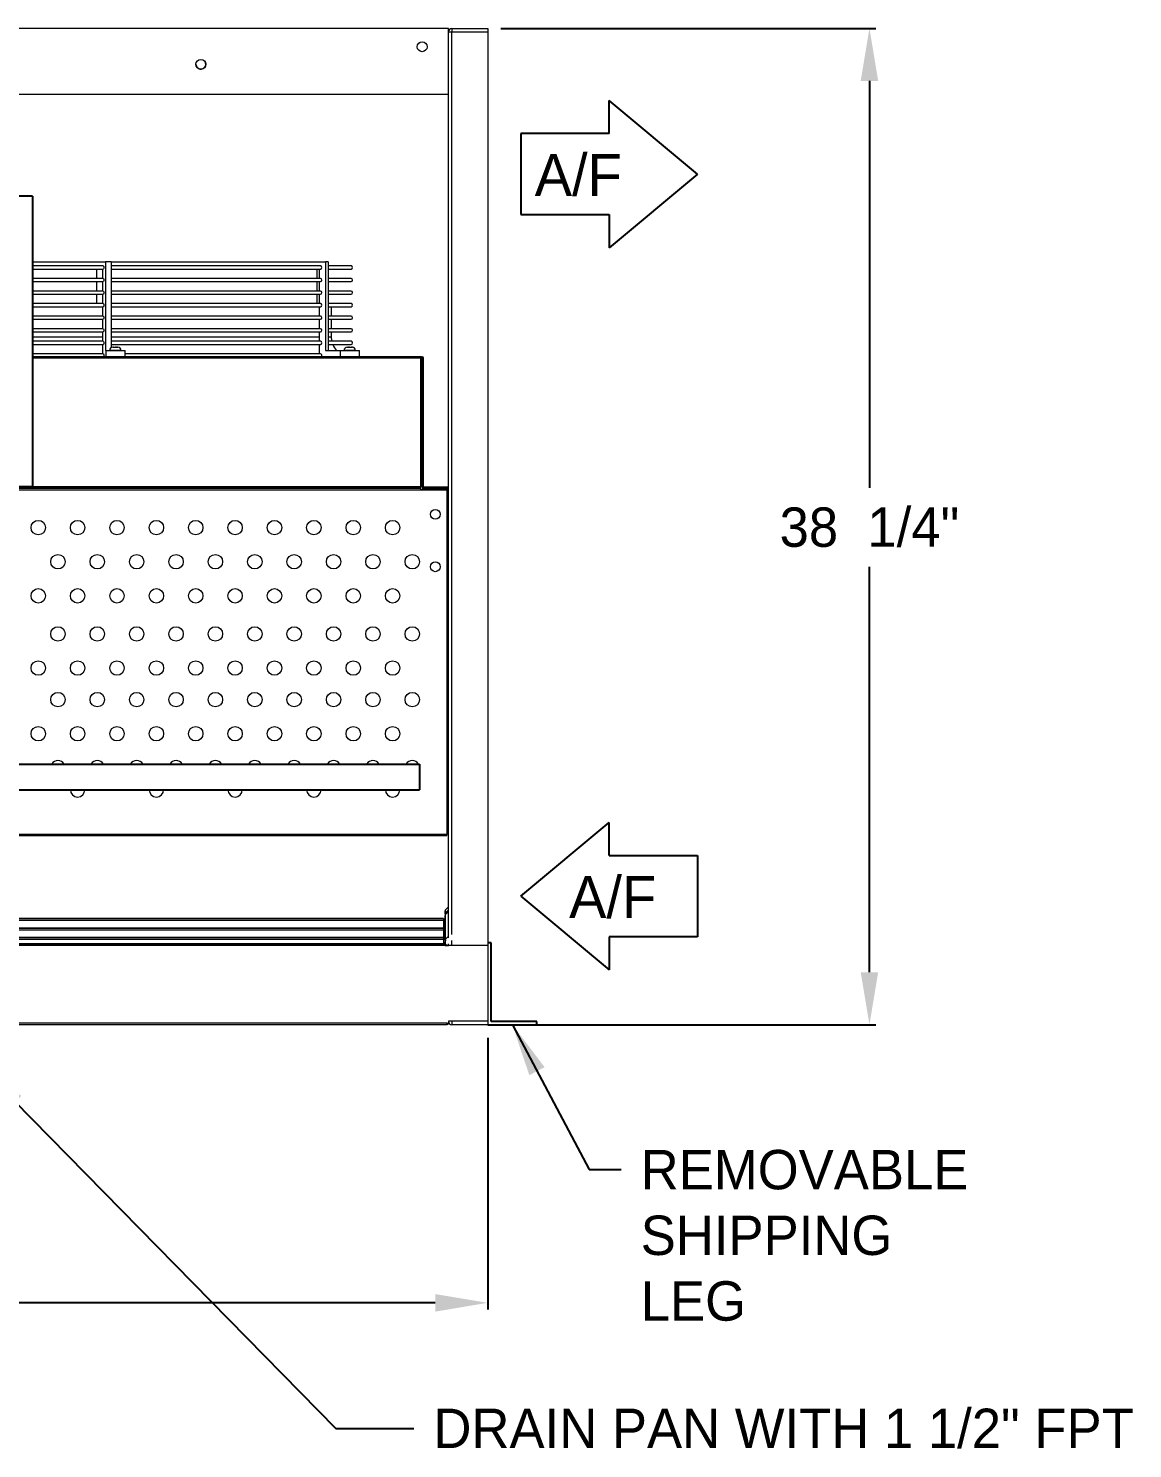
# Model space of a CAD drawing. Extents: x 6 to 271, y -23 to 146.
# Drawn here: x 55.4 to 97.4, y 30.1 to 84.2 of the extents above; entities that cross this region are included whole.
import ezdxf

# ---------------------------------------------------------------- set-up
doc = ezdxf.new("R2010")
doc.units = 0
doc.header["$MEASUREMENT"] = 0
doc.layers.get('0').update_dxf_attribs({"linetype": 'CONTINUOUS'})
doc.layers.get('Defpoints').update_dxf_attribs({"linetype": 'CONTINUOUS'})
doc.dimstyles.get("Standard").update_dxf_attribs({"dimtxt": 1.5, "dimasz": 2, "dimexe": 0.25, "dimexo": 0.5, "dimgap": 0.75, "dimtad": 0, "dimtih": 1, "dimtoh": 1, "dimdec": 4, "dimzin": 0, "dimdsep": 46, "dimlunit": 5, "dimtxsty": 'STANDARD', "dimcen": 0.125, "dimclrd": 1, "dimclre": 1, "dimclrt": 1, "dimadec": 0, "dimazin": 0, "dimtfac": 1, "dimtdec": 4, "dimtofl": 0, "dimtmove": 0, "dimatfit": 3, "dimfxl": 1, "dimfrac": 2, "dimtolj": 1, "dimtzin": 0, "dimarcsym": 0})

# ---------------------------------------------------------------- blocks, each defined once
blk = doc.blocks.new('099front')
at = {"color": 0, "ltscale": 7}
for p, q in [((59.351, 106.851), (53.039, 106.851)), ((53.039, 106.851), (53.039, 95.789)), ((59.351, 106.851), (59.351, 95.789)), ((53.039, 95.789), (59.351, 95.789)), ((56.07, 96.226), (56.07, 95.976)), ((56.32, 96.226), (56.32, 95.976))]:
    blk.add_line(p, q, dxfattribs=at)
for centre, start, end in [((56.195, 96.226), 0, 180), ((56.195, 95.976), 180, 0)]:
    blk.add_arc(centre, 0.125, start, end, dxfattribs=at)
blk = doc.blocks.new('Air Flow Arror')
for p, q in [((-1.543, 6.735), (-4.35, 3.368)), ((-1.543, 6.735), (1.263, 3.368)), ((-3.087, 3.368), (-4.35, 3.368)), ((-3.087, 3.368), (-3.087, 0)), ((0, 0), (0, 3.368)), ((0, 3.368), (1.263, 3.368)), ((-3.087, 0), (0, 0))]:
    blk.add_line(p, q)
blk.add_text('A/F', height=1.5938, rotation=90).set_placement((-0.712, 0.532))
blk = doc.blocks.new('*D27')
at = {"color": 7, "lineweight": -2}
for p, q in [((31.871, 45.753), (31.871, 35.415)), ((72.871, 45.753), (72.871, 35.415)), ((33.871, 35.665), (50.121, 35.665)), ((70.871, 35.665), (54.621, 35.665))]:
    blk.add_line(p, q, dxfattribs=at)
at = {"color": 7}
for points in [[(33.871, 35.998), (33.871, 35.331), (31.871, 35.665)], [(70.871, 35.998), (70.871, 35.331), (72.871, 35.665)]]:
    blk.add_solid(points, dxfattribs=at)
at = {"layer": 'Defpoints', "color": 0}
for p in [(31.871, 46.253), (72.871, 46.253), (72.871, 35.665)]:
    blk.add_point(p, dxfattribs=at)
at = {"color": 7, "insert": (52.371, 35.665), "char_height": 1.5, "attachment_point": 5}
blk.add_mtext('\\A1;41"', dxfattribs=at)
blk = doc.blocks.new('*D29')
at = {"color": 7, "lineweight": -2}
for p, q in [((73.371, 84.191), (87.66, 84.191)), ((87.41, 82.191), (87.41, 66.691)), ((87.41, 48.253), (87.41, 63.691)), ((73.371, 46.253), (87.66, 46.253))]:
    blk.add_line(p, q, dxfattribs=at)
at = {"color": 7}
for points in [[(87.077, 82.191), (87.744, 82.191), (87.41, 84.191)], [(87.077, 48.253), (87.744, 48.253), (87.41, 46.253)]]:
    blk.add_solid(points, dxfattribs=at)
at = {"layer": 'Defpoints', "color": 0}
for p in [(72.871, 84.191), (72.871, 46.253), (87.41, 46.253)]:
    blk.add_point(p, dxfattribs=at)
at = {"color": 7, "insert": (87.41, 65.191), "char_height": 1.5, "attachment_point": 5}
blk.add_mtext('\\A1;38  1/4"', dxfattribs=at)

msp = doc.modelspace()

# ---------------------------------------------------------------- linework, layer by layer
at = {"color": 0, "linetype": 'Continuous', "lineweight": 15}
for p, q in [((71.3709, 84.19068), (33.3709, 84.19068)), ((71.3709, 84.05518), (71.3709, 84.19068)), ((71.3709, 49.55983), (71.3709, 84.05518)), ((71.3709, 84.05518), (71.5064, 84.05518)), ((71.5064, 84.19068), (71.5064, 84.05618)), ((71.5064, 84.19068), (72.8709, 84.19068)), ((71.5064, 84.05618), (72.8709, 84.05618)), ((71.5064, 84.05518), (72.8709, 84.05518)), ((71.5064, 49.6953), (71.5064, 84.05518)), ((72.8709, 84.19068), (72.8709, 84.05618)), ((72.8709, 84.05518), (72.8709, 46.38868)), ((33.3709, 81.69068), (71.3709, 81.69068)), ((55.52715, 75.30318), (58.3025, 75.30318)), ((58.3025, 75.30318), (58.3025, 71.92218)), ((58.52792, 75.30318), (58.3025, 75.30318)), ((58.52792, 75.30318), (58.52792, 72.03028)), ((58.52792, 75.30318), (66.69104, 75.30318)), ((66.69104, 75.30318), (66.69104, 71.92218)), ((66.78441, 75.30318), (66.69104, 75.30318)), ((66.78441, 75.30318), (66.78441, 71.92218)), ((58.22218, 75.1483), (55.52715, 75.1483)), ((55.52715, 75.0283), (58.22218, 75.0283)), ((58.22218, 74.66963), (55.52715, 74.66963)), ((57.98369, 74.66963), (57.98369, 75.0283)), ((58.20912, 74.66963), (58.20912, 75.0283)), ((66.49713, 75.1483), (58.52792, 75.1483)), ((58.52792, 75.0283), (66.49713, 75.0283)), ((66.49713, 74.66963), (58.52792, 74.66963)), ((66.37223, 74.66963), (66.37223, 75.0283)), ((66.46561, 74.66963), (66.46561, 75.0283)), ((67.66102, 75.1483), (66.78441, 75.1483)), ((66.78441, 75.0283), (67.66102, 75.0283)), ((67.66102, 74.66963), (66.78441, 74.66963)), ((55.52715, 74.54963), (58.22218, 74.54963)), ((58.22218, 74.19097), (55.52715, 74.19097)), ((57.98369, 74.19097), (57.98369, 74.54963)), ((58.20912, 74.19097), (58.20912, 74.54963)), ((58.52792, 74.54963), (66.49713, 74.54963)), ((66.49713, 74.19097), (58.52792, 74.19097)), ((66.37223, 74.19097), (66.37223, 74.54963)), ((66.46561, 74.19097), (66.46561, 74.54963)), ((66.78441, 74.54963), (67.66102, 74.54963)), ((67.66102, 74.19097), (66.78441, 74.19097)), ((55.52715, 74.07097), (58.22218, 74.07097)), ((58.22218, 73.7123), (55.52715, 73.7123)), ((55.52715, 73.5923), (58.22218, 73.5923)), ((57.98369, 73.7123), (57.98369, 74.07097)), ((58.20912, 73.7123), (58.20912, 74.07097)), ((58.20912, 73.23364), (58.20912, 73.5923)), ((58.52792, 74.07097), (66.49713, 74.07097)), ((66.49713, 73.7123), (58.52792, 73.7123)), ((58.52792, 73.5923), (66.49713, 73.5923)), ((66.37223, 73.7123), (66.37223, 74.07097)), ((66.46561, 73.7123), (66.46561, 74.07097)), ((66.46561, 73.23364), (66.46561, 73.5923)), ((66.78441, 74.07097), (67.66102, 74.07097)), ((67.66102, 73.7123), (66.78441, 73.7123)), ((66.78441, 73.5923), (67.66102, 73.5923)), ((58.22218, 73.23364), (55.52715, 73.23364)), ((55.52715, 73.11364), (58.22218, 73.11364)), ((58.20912, 72.75497), (58.20912, 73.11364)), ((66.49713, 73.23364), (58.52792, 73.23364)), ((58.52792, 73.11364), (66.49713, 73.11364)), ((66.46561, 72.75497), (66.46561, 73.11364)), ((67.66102, 73.23364), (66.78441, 73.23364)), ((66.78441, 73.11364), (67.66102, 73.11364)), ((58.22218, 72.75497), (55.52715, 72.75497)), ((55.52715, 72.63497), (58.22218, 72.63497)), ((58.20912, 72.27631), (58.20912, 72.63497)), ((66.49713, 72.75497), (58.52792, 72.75497)), ((58.52792, 72.63497), (66.49713, 72.63497)), ((66.46561, 72.27631), (66.46561, 72.63497)), ((67.66102, 72.75497), (66.78441, 72.75497)), ((66.78441, 72.63497), (67.66102, 72.63497)), ((58.20912, 72.42818), (55.52715, 72.42818)), ((58.22218, 72.27631), (55.52715, 72.27631)), ((55.52715, 72.1563), (58.22218, 72.1563)), ((58.20912, 71.79764), (58.20912, 72.1563)), ((58.3025, 71.92218), (58.31618, 71.92218)), ((58.31618, 71.92218), (58.82639, 71.92218)), ((58.76889, 71.92318), (58.46643, 71.92318)), ((66.46561, 72.42818), (58.52792, 72.42818)), ((66.49713, 72.27631), (58.52792, 72.27631)), ((58.52792, 72.1563), (66.49713, 72.1563)), ((58.59043, 72.04718), (58.59058, 72.04718)), ((58.59331, 72.04718), (58.59058, 72.04718)), ((58.59331, 72.04718), (58.60382, 72.04718)), ((58.6145, 72.04718), (58.60382, 72.04718)), ((58.6145, 72.04718), (58.69054, 72.04718)), ((58.70209, 72.04718), (58.69054, 72.04718)), ((58.70837, 72.04718), (58.70209, 72.04718)), ((58.70837, 72.04718), (58.73374, 72.04718)), ((58.74828, 72.04718), (58.73374, 72.04718)), ((58.74828, 72.04718), (58.77993, 72.04718)), ((58.90393, 71.92318), (58.76889, 71.92318)), ((58.82639, 71.92218), (59.05418, 71.92218)), ((66.46561, 71.79764), (66.46561, 72.1563)), ((66.69104, 71.92218), (67.24592, 71.92218)), ((66.9187, 72.42818), (66.78441, 72.42818)), ((67.66102, 72.27631), (66.78441, 72.27631)), ((66.78441, 72.1563), (67.66102, 72.1563)), ((67.24592, 71.92218), (67.75613, 71.92218)), ((67.81701, 71.92318), (67.39617, 71.92318)), ((67.52017, 72.04718), (67.55181, 72.04718)), ((67.56635, 72.04718), (67.55181, 72.04718)), ((67.56635, 72.04718), (67.59172, 72.04718)), ((67.598, 72.04718), (67.59172, 72.04718)), ((67.60956, 72.04718), (67.598, 72.04718)), ((67.60956, 72.04718), (67.6856, 72.04718)), ((67.69627, 72.04718), (67.6856, 72.04718)), ((67.69627, 72.04718), (67.70678, 72.04718)), ((67.70951, 72.04718), (67.70678, 72.04718)), ((67.70951, 72.04718), (67.70967, 72.04718)), ((67.75613, 71.92218), (67.98391, 71.92218)), ((67.83367, 71.92318), (67.81701, 71.92318)), ((58.22218, 71.79764), (55.52715, 71.79764)), ((70.3199, 71.69068), (55.52715, 71.69068)), ((70.3199, 71.63968), (55.52715, 71.63968)), ((66.49713, 71.79764), (59.05418, 71.79764)), ((70.3199, 71.69068), (70.3699, 71.69068)), ((70.3199, 71.63968), (70.3199, 71.69068)), ((70.3199, 66.74168), (70.3199, 71.63968)), ((70.3209, 71.63968), (70.3709, 71.63968)), ((70.3699, 71.64068), (70.3699, 71.69068)), ((70.4209, 71.63968), (70.3709, 71.63968)), ((70.3709, 66.74168), (70.3709, 71.63968)), ((70.4209, 66.74168), (70.4209, 71.63968)), ((33.4349, 66.62668), (71.3069, 66.62668)), ((70.3199, 66.74168), (34.4219, 66.74168)), ((34.4219, 66.74068), (70.3199, 66.74068)), ((34.4334, 66.69068), (70.3084, 66.69068)), ((70.3084, 66.69068), (70.3199, 66.69068)), ((70.3084, 66.69068), (70.3084, 66.62768)), ((70.3084, 66.62768), (71.3069, 66.62768)), ((70.3199, 66.74068), (70.3199, 66.74168)), ((70.3709, 66.74168), (70.3199, 66.74168)), ((70.3199, 66.69068), (70.3199, 66.74068)), ((70.4209, 66.74168), (70.3709, 66.74168)), ((70.4219, 66.74068), (70.4219, 66.69068)), ((70.4219, 66.74068), (71.3709, 66.74068)), ((70.4219, 66.69068), (70.4344, 66.69068)), ((70.4344, 66.69068), (70.4344, 66.62818)), ((71.3074, 66.69068), (70.4344, 66.69068)), ((71.3074, 66.62818), (70.4344, 66.62818)), ((71.3069, 66.62768), (71.3069, 66.62668)), ((71.3069, 66.62718), (71.3709, 66.62718)), ((71.3069, 66.62668), (71.3069, 53.50468)), ((71.3069, 66.62668), (71.3079, 66.62668)), ((71.3074, 66.69068), (71.3709, 66.69068)), ((71.3074, 66.62818), (71.3074, 66.69068)), ((71.3709, 66.62668), (71.3079, 66.62668)), ((71.3079, 66.62668), (71.3079, 53.50468)), ((33.4349, 53.50468), (71.3069, 53.50468)), ((71.3069, 53.50368), (33.4349, 53.50368)), ((71.3069, 53.44068), (33.4349, 53.44068)), ((71.3069, 53.50368), (71.3069, 53.50468)), ((71.3069, 53.50468), (71.3079, 53.50468)), ((71.3069, 53.44068), (71.3069, 53.50368)), ((71.3709, 53.50468), (71.3079, 53.50468)), ((71.1819, 50.29375), (33.5599, 50.29375)), ((71.1819, 50.29375), (71.1819, 50.28361)), ((71.2449, 50.59026), (71.2449, 50.5888)), ((71.2449, 50.5888), (71.2449, 50.22976)), ((71.2459, 50.47253), (71.2459, 50.59026)), ((71.2459, 50.47253), (71.28357, 50.47253)), ((71.2459, 50.47253), (71.2459, 50.40857)), ((71.2459, 49.47253), (71.2459, 50.40857)), ((71.3709, 50.74152), (71.2645, 50.63515)), ((71.2645, 50.51741), (71.2645, 50.63515)), ((71.2645, 50.51741), (71.3709, 50.62379)), ((71.3709, 50.55983), (71.2645, 50.45346)), ((71.2645, 49.51741), (71.2645, 50.45346)), ((71.1819, 50.28361), (33.5599, 50.28361)), ((71.1819, 50.21814), (33.5599, 50.21814)), ((71.1819, 49.93328), (33.5599, 49.93328)), ((71.1819, 49.92314), (33.5599, 49.92314)), ((71.1819, 49.85767), (33.5599, 49.85767)), ((71.1819, 50.28361), (71.1819, 50.21814)), ((71.1819, 50.21814), (71.1819, 49.93328)), ((71.1819, 49.93328), (71.1819, 49.92314)), ((71.1819, 49.92314), (71.1819, 49.85767)), ((71.1819, 49.85767), (71.1819, 49.57282)), ((71.2459, 50.22976), (71.1829, 50.22976)), ((71.1829, 50.21962), (71.1829, 50.22976)), ((71.1829, 50.21962), (71.2459, 50.21962)), ((71.2459, 49.8693), (71.1829, 49.8693)), ((71.1829, 49.85916), (71.1829, 49.8693)), ((71.1829, 49.85916), (71.2459, 49.85916)), ((72.8709, 49.26904), (31.8709, 49.26904)), ((71.3199, 49.26729), (33.4219, 49.26729)), ((71.3199, 49.26613), (33.4219, 49.26613)), ((71.2449, 49.26758), (33.4969, 49.26758)), ((71.1819, 49.57282), (33.5599, 49.57282)), ((71.1819, 49.56268), (33.5599, 49.56268)), ((71.1819, 49.49721), (33.5599, 49.49721)), ((71.1819, 49.33444), (33.5599, 49.33444)), ((71.1819, 49.3243), (33.5599, 49.3243)), ((71.1819, 49.57282), (71.1819, 49.56268)), ((71.1819, 49.56268), (71.1819, 49.49721)), ((71.1819, 49.49721), (71.1819, 49.33444)), ((71.1819, 49.33444), (71.1819, 49.3243)), ((71.1819, 49.3243), (71.1819, 49.26904)), ((71.2459, 49.50883), (71.1829, 49.50883)), ((71.1829, 49.49869), (71.1829, 49.50883)), ((71.1829, 49.49869), (71.2459, 49.49869)), ((71.2459, 49.27046), (71.1829, 49.27046)), ((71.1829, 49.26904), (71.1829, 49.27046)), ((71.2449, 49.26758), (71.2449, 49.26904)), ((71.2449, 49.26729), (71.2449, 49.26758)), ((71.2459, 49.47253), (71.28357, 49.47253)), ((71.2459, 49.47253), (71.2459, 49.40857)), ((71.2459, 49.26758), (71.2459, 49.40857)), ((71.2459, 49.26758), (71.3084, 49.26758)), ((71.2459, 49.26729), (71.2459, 49.26758)), ((71.2645, 49.51741), (71.3709, 49.62379)), ((71.2645, 49.31247), (71.2645, 49.45346)), ((71.3087, 49.26829), (71.2645, 49.31247)), ((71.3084, 49.26729), (71.3084, 49.26758)), ((71.3199, 49.27949), (71.3199, 49.26729)), ((71.3199, 49.26613), (71.3199, 49.26729)), ((71.3209, 49.26613), (71.3209, 49.28049)), ((71.3209, 49.26613), (71.3709, 49.26613)), ((71.3709, 49.26613), (71.3709, 49.33048)), ((71.5064, 49.26904), (71.5064, 49.46594)), ((71.3199, 46.31793), (33.4219, 46.31793)), ((71.3199, 46.31793), (71.3199, 46.31693)), ((71.3199, 46.26694), (71.3199, 46.31693)), ((71.3209, 46.31793), (71.3709, 46.31793)), ((71.3709, 46.38868), (71.3709, 46.31793)), ((71.5064, 46.38868), (71.3709, 46.38868)), ((72.8709, 46.38868), (71.5064, 46.38868)), ((71.5064, 46.38768), (71.5064, 46.25318)), ((72.8709, 46.38768), (71.5064, 46.38768)), ((72.8709, 46.25318), (71.5064, 46.25318)), ((72.8709, 46.38768), (72.8709, 46.25318)), ((72.8709, 46.38768), (72.8709, 46.25318))]:
    msp.add_line(p, q, dxfattribs=at)
at = {"color": 0}
for p, q in [((34.4709, 56.17861), (70.2709, 56.17861)), ((70.2709, 56.17861), (70.2709, 55.19918)), ((34.4709, 55.19918), (70.2709, 55.19918)), ((74.12679, 51.14903), (77.49449, 53.95534)), ((77.49449, 52.6925), (77.49449, 53.95534)), ((77.49449, 52.6925), (80.86218, 52.6925)), ((80.86218, 52.6925), (80.86218, 49.60557)), ((74.12679, 51.14903), (77.49449, 48.34273)), ((72.9959, 49.37818), (72.8709, 49.37818)), ((72.9959, 46.37818), (72.9959, 49.37818)), ((80.86218, 49.60557), (77.49449, 49.60557)), ((77.49449, 49.60557), (77.49449, 48.34273)), ((72.8709, 46.25318), (74.7459, 46.25318)), ((74.7459, 46.37818), (72.9959, 46.37818)), ((74.7459, 46.25318), (74.7459, 46.37818))]:
    msp.add_line(p, q, dxfattribs=at)
at = {"color": 0, "linetype": 'Continuous', "lineweight": 15, "flags": 128}
for points in [[(58.22218, 75.1483), (58.22223, 75.1483), (58.23151, 75.14312), (58.23919, 75.12859), (58.24397, 75.10719), (58.24503, 75.08257), (58.2422, 75.05892), (58.23595, 75.04029), (58.22735, 75.02984), (58.22218, 75.0283)], [(58.22218, 74.66963), (58.22643, 74.66859), (58.2348, 74.65976), (58.24121, 74.64318), (58.24469, 74.62142), (58.24469, 74.59784), (58.24121, 74.57609), (58.2348, 74.55951), (58.22643, 74.55067), (58.22218, 74.54963)], [(58.22218, 74.19097), (58.22643, 74.18993), (58.2348, 74.18109), (58.24121, 74.16452), (58.24469, 74.14276), (58.24469, 74.11918), (58.24121, 74.09742), (58.2348, 74.08084), (58.22643, 74.07201), (58.22218, 74.07097)], [(58.22218, 73.7123), (58.22643, 73.71126), (58.2348, 73.70243), (58.24121, 73.68585), (58.24469, 73.66409), (58.24469, 73.64051), (58.24121, 73.61875), (58.2348, 73.60218), (58.22643, 73.59334), (58.22218, 73.5923)], [(58.22218, 73.23364), (58.22643, 73.2326), (58.2348, 73.22376), (58.24121, 73.20719), (58.24469, 73.18543), (58.24469, 73.16185), (58.24121, 73.14009), (58.2348, 73.12351), (58.22643, 73.11467), (58.22218, 73.11364)], [(58.22218, 72.75497), (58.22643, 72.75393), (58.2348, 72.7451), (58.24121, 72.72852), (58.24469, 72.70676), (58.24469, 72.68318), (58.24121, 72.66142), (58.2348, 72.64484), (58.22643, 72.63601), (58.22218, 72.63497)], [(58.22218, 72.27631), (58.22643, 72.27527), (58.2348, 72.26643), (58.24121, 72.24985), (58.24469, 72.22809), (58.24469, 72.20452), (58.24121, 72.18276), (58.2348, 72.16618), (58.22643, 72.15734), (58.22218, 72.1563)], [(66.93424, 72.27631), (66.92634, 72.32145), (66.9187, 72.42818)], [(58.22218, 71.79764), (58.22669, 71.79647), (58.23512, 71.78719), (58.2415, 71.77004), (58.24481, 71.74774), (58.24452, 71.72384), (58.24068, 71.70213), (58.23647, 71.69068)]]:
    msp.add_lwpolyline(points, dxfattribs=at)
at = {"color": 0, "linetype": 'Continuous', "lineweight": 15}
for centre, radius in [((70.3709, 83.49039), 0.1875), ((61.94081, 82.82486), 0.1875), ((55.7459, 65.18318), 0.275), ((57.2459, 65.18318), 0.275), ((58.7459, 65.18318), 0.275), ((60.2459, 65.18318), 0.275), ((61.7459, 65.18318), 0.275), ((63.2459, 65.18318), 0.275), ((64.7459, 65.18318), 0.275), ((66.2459, 65.18318), 0.275), ((67.7459, 65.18318), 0.275), ((69.2459, 65.18318), 0.275), ((70.8709, 65.69068), 0.1875), ((56.4959, 63.88418), 0.275), ((57.9959, 63.88418), 0.275), ((59.4959, 63.88418), 0.275), ((60.9959, 63.88418), 0.275), ((62.4959, 63.88418), 0.275), ((63.9959, 63.88418), 0.275), ((65.4959, 63.88418), 0.275), ((66.9959, 63.88418), 0.275), ((68.4959, 63.88418), 0.275), ((69.9959, 63.88418), 0.275), ((70.8709, 63.69068), 0.1875), ((55.7459, 62.58518), 0.275), ((57.2459, 62.58518), 0.275), ((58.7459, 62.58518), 0.275), ((60.2459, 62.58518), 0.275), ((61.7459, 62.58518), 0.275), ((63.2459, 62.58518), 0.275), ((64.7459, 62.58518), 0.275), ((66.2459, 62.58518), 0.275), ((67.7459, 62.58518), 0.275), ((69.2459, 62.58518), 0.275), ((56.4959, 61.13418), 0.275), ((57.9959, 61.13418), 0.275), ((59.4959, 61.13418), 0.275), ((60.9959, 61.13418), 0.275), ((62.4959, 61.13418), 0.275), ((63.9959, 61.13418), 0.275), ((65.4959, 61.13418), 0.275), ((66.9959, 61.13418), 0.275), ((68.4959, 61.13418), 0.275), ((69.9959, 61.13418), 0.275), ((55.7459, 59.83518), 0.275), ((57.2459, 59.83518), 0.275), ((58.7459, 59.83518), 0.275), ((60.2459, 59.83518), 0.275), ((61.7459, 59.83518), 0.275), ((63.2459, 59.83518), 0.275), ((64.7459, 59.83518), 0.275), ((66.2459, 59.83518), 0.275), ((67.7459, 59.83518), 0.275), ((69.2459, 59.83518), 0.275), ((56.4959, 58.63418), 0.275), ((57.9959, 58.63418), 0.275), ((59.4959, 58.63418), 0.275), ((60.9959, 58.63418), 0.275), ((62.4959, 58.63418), 0.275), ((63.9959, 58.63418), 0.275), ((65.4959, 58.63418), 0.275), ((66.9959, 58.63418), 0.275), ((68.4959, 58.63418), 0.275), ((69.9959, 58.63418), 0.275), ((55.7459, 57.33518), 0.275), ((57.2459, 57.33518), 0.275), ((58.7459, 57.33518), 0.275), ((60.2459, 57.33518), 0.275), ((61.7459, 57.33518), 0.275), ((63.2459, 57.33518), 0.275), ((64.7459, 57.33518), 0.275), ((66.2459, 57.33518), 0.275), ((67.7459, 57.33518), 0.275), ((69.2459, 57.33518), 0.275)]:
    msp.add_circle(centre, radius, dxfattribs=at)
for centre, radius, start, end in [((71.5064, 84.05518), 0.1355, 90, 180), ((71.5064, 84.05518), 0.001, 90, 180), ((61.94081, 82.82502), 0.1875, 180, 55.394582), ((66.49396, 75.0883), 0.06008, 273.026347, 86.973653), ((66.49383, 74.60963), 0.06009, 273.143976, 86.856024), ((67.66102, 75.0883), 0.06, 270, 90), ((67.66102, 74.60963), 0.06, 270, 90), ((66.49383, 74.13097), 0.06009, 273.144589, 86.855411), ((67.66102, 74.13097), 0.06, 270, 90), ((66.49383, 73.6523), 0.06009, 273.143027, 86.856973), ((67.66102, 73.6523), 0.06, 270, 90), ((66.49383, 73.17364), 0.06009, 273.144589, 86.855411), ((67.66102, 73.17364), 0.06, 270, 90), ((66.49383, 72.69497), 0.06009, 273.143027, 86.856973), ((67.66102, 72.69497), 0.06, 270, 90), ((58.59043, 71.92318), 0.124, 90, 180), ((58.77993, 71.92318), 0.124, 0, 90), ((66.49383, 72.2163), 0.06009, 273.144589, 86.855411), ((67.6687, 72.42818), 0.75, 201.254112, 222.42827), ((67.52017, 71.92318), 0.124, 90, 180), ((67.66102, 72.2163), 0.06, 270, 90), ((67.70967, 71.92318), 0.124, 0, 90), ((66.49252, 71.73711), 0.06071, 310.120296, 85.6447), ((70.3699, 71.63968), 0.051, 0, 90), ((70.3699, 71.63968), 0.001, 0, 90), ((70.4219, 66.74168), 0.051, 180, 270), ((70.4344, 66.62718), 0.0635, 90, 180), ((70.4219, 66.74168), 0.001, 180, 270), ((70.4344, 66.62718), 0.001, 90, 150), ((71.3074, 66.62718), 0.0635, 0, 90), ((71.3074, 66.62718), 0.001, 0, 90), ((56.4959, 56.03618), 0.275, 31.192083, 148.807917), ((57.9959, 56.03618), 0.275, 31.192083, 148.807917), ((59.4959, 56.03618), 0.275, 31.192083, 148.807917), ((60.9959, 56.03618), 0.275, 31.192083, 148.807917), ((62.4959, 56.03618), 0.275, 31.192083, 148.807917), ((63.9959, 56.03618), 0.275, 31.192083, 148.807917), ((65.4959, 56.03618), 0.275, 31.192083, 148.807917), ((66.9959, 56.03618), 0.275, 31.192083, 148.807917), ((68.4959, 56.03618), 0.275, 31.192083, 148.807917), ((69.9959, 56.03618), 0.275, 31.192083, 148.807917), ((57.2459, 55.19918), 0.275, 180, 0), ((60.2459, 55.19918), 0.275, 180, 0), ((63.2459, 55.19918), 0.275, 180, 0), ((66.2459, 55.19918), 0.275, 180, 0), ((69.2459, 55.19918), 0.275, 180, 0), ((71.30937, 50.59026), 0.06346, 134.986931, 180.002798), ((71.30937, 50.47253), 0.06346, 134.986271, 180.003458), ((71.30937, 50.40858), 0.06346, 134.986271, 180.003458), ((71.1979, 50.90723), 0.68928, 268.670509, 273.993858), ((71.18215, 50.23047), 0.01087, 268.670904, 273.948259), ((71.1979, 50.54677), 0.68928, 268.670509, 273.993858), ((71.18215, 49.86991), 0.01077, 268.679998, 274.006299), ((71.1979, 50.1863), 0.68928, 268.670509, 273.993858), ((71.18215, 49.50931), 0.01064, 268.647579, 274.038718), ((71.30937, 49.47253), 0.06346, 134.986931, 180.002798), ((71.30937, 49.40857), 0.06346, 134.986931, 180.002798), ((71.30937, 49.26759), 0.06346, 134.986271, 180.003458), ((71.30941, 49.26758), 0.001, 135.048616, 179.880568), ((71.3199, 46.31793), 0.000999, 269.884285, 0.048506), ((71.31991, 46.31794), 0.05099, 269.992583, 359.991597), ((71.5064, 46.38868), 0.1355, 180, 270), ((71.5064, 46.38868), 0.001, 180, 270)]:
    msp.add_arc(centre, radius, start, end, dxfattribs=at)
for points in [[(66.9187, 73.23364), (66.9187, 73.5923)], [(66.9187, 72.75497), (66.9187, 73.11364)], [(66.9187, 72.42818), (66.9187, 72.63497)], [(58.31618, 71.92218), (58.31618, 71.69068)], [(58.46643, 71.92318), (58.46643, 71.92218)], [(58.59058, 72.04718), (58.58661, 72.04712)], [(58.58661, 72.04712), (58.59331, 72.04718)], [(58.60382, 72.04718), (58.61052, 72.04712)], [(58.61052, 72.04712), (58.6145, 72.04718)], [(58.69054, 72.04718), (58.69219, 72.04712)], [(58.69219, 72.04712), (58.70837, 72.04718)], [(58.73374, 72.04718), (58.74993, 72.04712)], [(58.74993, 72.04712), (58.74828, 72.04718)], [(58.90393, 71.92218), (58.90393, 71.92318)], [(59.05418, 71.69068), (59.05418, 71.92218)], [(67.24592, 71.92218), (67.24592, 71.69068)], [(67.39617, 71.92318), (67.39617, 71.92218)], [(67.55181, 72.04718), (67.55017, 72.04712)], [(67.55017, 72.04712), (67.56635, 72.04718)], [(67.59172, 72.04718), (67.60791, 72.04712)], [(67.60791, 72.04712), (67.60956, 72.04718)], [(67.6856, 72.04718), (67.68957, 72.04712)], [(67.68957, 72.04712), (67.69627, 72.04718)], [(67.70678, 72.04718), (67.71349, 72.04712)], [(67.71349, 72.04712), (67.70951, 72.04718)], [(67.83367, 71.92218), (67.83367, 71.92318)], [(67.98391, 71.69068), (67.98391, 71.92218)], [(33.4219, 46.26811), (71.3199, 46.26811)]]:
    msp.add_open_spline(points, degree=1, dxfattribs=at)
for points, knots in [([(70.3699, 71.64471), (70.36928, 71.64965), (70.36782, 71.66126), (70.35674, 71.67657), (70.33997, 71.68839), (70.32659, 71.68992), (70.3199, 71.69068)], [0, 0, 0, 0, 0.19837423, 0.4655876, 0.73279045, 1, 1, 1, 1]), ([(70.3199, 71.63968), (70.32659, 71.6396), (70.33995, 71.63943), (70.35681, 71.63918), (70.3686, 71.63893), (70.37014, 71.63877), (70.3709, 71.63868)], [0, 0, 0, 0, 0.25001089, 0.50000711, 0.75002377, 1, 1, 1, 1])]:
    msp.add_open_spline(points, degree=3, knots=knots, dxfattribs=at)

# ---------------------------------------------------------------- block references
at = {"color": 0, "rotation": 270}
msp.add_blockref('Air Flow Arror', (74.12679, 77.10165), dxfattribs=at)
at = {"color": 0}
msp.add_blockref('099front', (-3.82424, -29.04691), dxfattribs=at)

# ---------------------------------------------------------------- texts
msp.add_text('A/F', height=1.59375, dxfattribs=at).set_placement((75.96889, 50.31795))
at = {"color": 0, "char_height": 1.5, "attachment_point": 1}
for s, insert in [('REMOVABLE\\PSHIPPING\\PLEG', (78.69639, 41.48707)), ('DRAIN PAN WITH 1 1/2" FPT', (70.8012, 31.63615))]:
    msp.add_mtext(s, dxfattribs=dict(at, insert=insert))

# ---------------------------------------------------------------- dimensions: what is measured, and where the dimension line sits
at = {"color": 0}
dim = msp.add_linear_dim(base=(87.4102, 46.25318), p1=(72.8709, 84.19068), p2=(72.8709, 46.25318), angle=90, text='38  1/4"', dimstyle='Standard', override={"dimpost": '"', "dimclrd": 7, "dimclre": 7, "dimclrt": 7}, dxfattribs=at)
dim.commit()
dim.dimension.update_dxf_attribs({"geometry": '*D29', "text_midpoint": (87.4102, 65.19068), "dimtype": 160})
dim = msp.add_linear_dim(base=(72.8709, 35.66477), p1=(31.8709, 46.25318), p2=(72.8709, 46.25318), dimstyle='Standard', override={"dimpost": '"', "dimclrd": 7, "dimclre": 7, "dimclrt": 7}, dxfattribs=at)
dim.commit()
dim.dimension.update_dxf_attribs({"geometry": '*D27', "text_midpoint": (52.3709, 35.66477), "dimtype": 160})

# ---------------------------------------------------------------- leaders
at = {"color": 0, "annotation_type": 0, "has_hookline": 1, "hookline_direction": 1}
for points, text_width in [([(73.8084, 46.25318), (76.72822, 40.73707), (77.94639, 40.73707)], 13.5), ([(53.45913, 44.74083), (67.08735, 30.88615), (70.0512, 30.88615)], 35)]:
    msp.add_leader(points, dimstyle='Standard', override={"dimclrd": 7, "dimclre": 7, "dimclrt": 7}, dxfattribs=dict(at, text_width=text_width))

doc.saveas('drawing.dxf')
